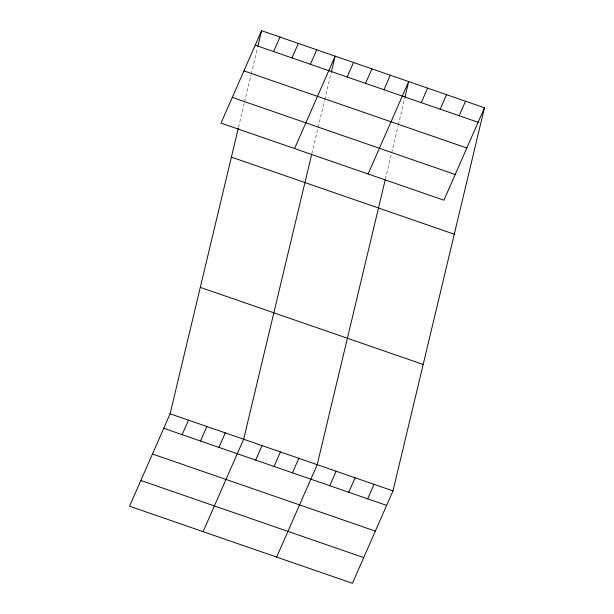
<?xml version="1.0" encoding="UTF-8"?>
<svg xmlns="http://www.w3.org/2000/svg" width="614" height="614" viewBox="0 0 614 614"><rect width="100%" height="100%" fill="white"/><g stroke="black" fill="none" stroke-linecap="round" stroke-linejoin="round"><path stroke-width="0.46" stroke-dasharray="3.07 2.3" d="M238.508 127.321L244.326 102.945M244.541 102.039L251.011 74.946M251.226 74.048L257.481 47.854M311.843 153.669L317.883 128.38M318.098 127.482L324.568 100.389M324.783 99.483L331.03 73.296M385.392 179.104L391.433 153.822M391.648 152.917L398.118 125.832M398.332 124.926L404.803 97.833"/><path stroke-width="0.92" d="M484.461 107.795L443.899 200.202L221.009 123.115L261.579 30.7L484.461 107.795L392.991 490.885L352.421 583.3L129.539 506.205L170.101 413.798L238.293 128.226M257.911 46.05L261.579 30.7M311.628 154.567L243.658 439.24L203.088 531.647M331.245 72.398L335.129 56.143L294.567 148.55M385.178 180.009L317.208 464.675L276.645 557.09M405.017 96.935L408.678 81.578L368.116 173.992M273.598 51.561L279.969 37.063M291.988 57.916L298.35 43.417M310.377 64.278L316.74 49.78M182.128 434.658L188.49 420.153M347.156 76.996L353.518 62.498M200.517 441.013L206.88 426.515M365.537 83.358L371.907 68.86M218.906 447.376L225.269 432.878M383.927 89.721L390.297 75.223M255.677 460.093L262.048 445.595M421.265 102.63L427.628 88.132M274.067 466.456L280.429 451.958M440.207 109.185L446.57 94.686M292.456 472.818L298.818 458.32M459.149 115.739L465.519 101.241M329.787 485.728L336.15 471.23M348.737 492.282L355.099 477.784M367.679 498.837L374.041 484.339M255.217 45.198L478.099 122.293M243.927 70.909L466.809 148.005M232.299 97.403L455.181 174.491M231.394 157.123L454.276 234.21M200.294 287.375L423.176 364.463M170.101 413.798L392.991 490.885M163.738 428.296L386.62 505.383M152.456 454.007L375.338 531.095M140.829 480.493L363.711 557.589"/></g></svg>
